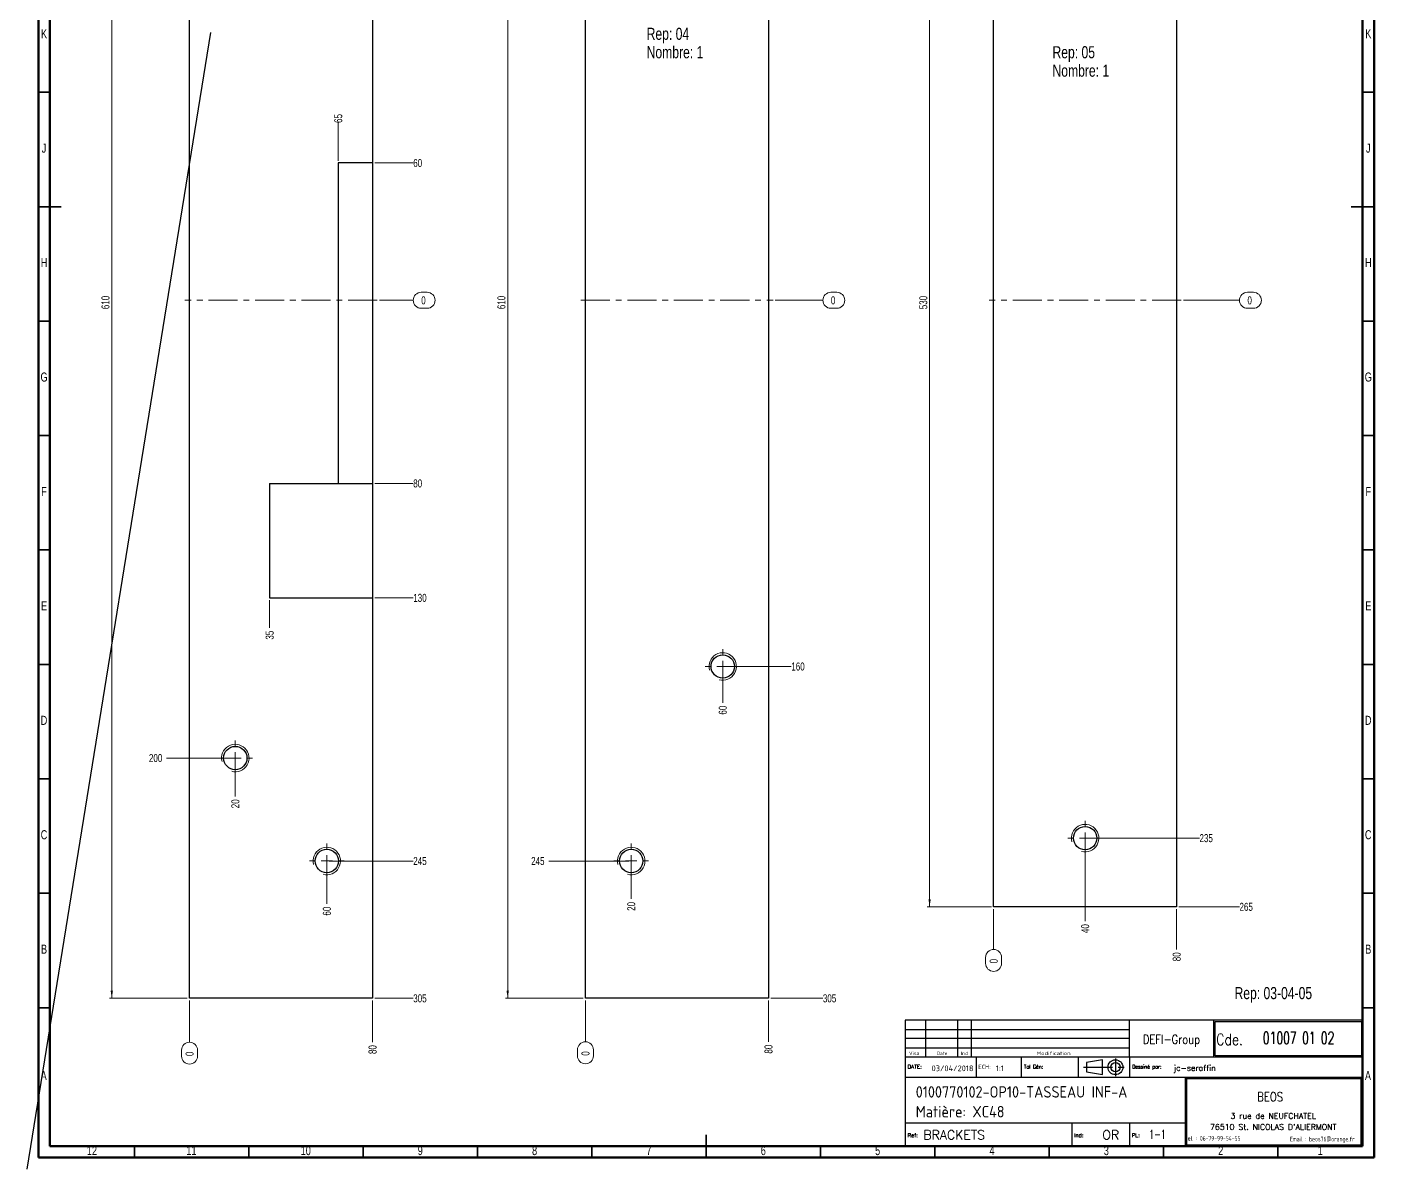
# Model space of a CAD drawing. Header units: millimetres. Extents: x 0 to 589, y 0 to 836.
# Drawn here: x 0 to 589, y 0 to 499 of the extents above; entities that cross this region are included whole.
import ezdxf

# ---------------------------------------------------------------- set-up
doc = ezdxf.new("R2010")
doc.units = ezdxf.units.MM
doc.linetypes.add('CENTERX2', pattern=[20.32, 12.7, -2.54, 2.54, -2.54])
doc.layers.add('DIMENSIONS', color=176, linetype='Continuous')
doc.styles.add('SLDTEXTSTYLE0', font='TXT', dxfattribs={"width": 0.75})
doc.styles.add('SLDTEXTSTYLE1', font='ISOCP')
doc.styles.add('SLDTEXTSTYLE10', font='ISOCP', dxfattribs={"width": 1.147311})
doc.styles.add('SLDTEXTSTYLE11', font='ISOCP', dxfattribs={"width": 1.385904})
doc.styles.add('SLDTEXTSTYLE12', font='ISOCP', dxfattribs={"width": 1.246461})
doc.styles.add('SLDTEXTSTYLE13', font='ROMAND')
doc.styles.add('SLDTEXTSTYLE2', font='ROMANT', dxfattribs={"width": 0.8})
doc.styles.add('SLDTEXTSTYLE3', font='ISOCP', dxfattribs={"width": 0.8})
doc.styles.add('SLDTEXTSTYLE4', font='ROMANS', dxfattribs={"width": 0.8})
doc.styles.add('SLDTEXTSTYLE5', font='ROMANT')
doc.styles.add('SLDTEXTSTYLE6', font='ROMANS')
doc.styles.add('SLDTEXTSTYLE7', font='ROMANT', dxfattribs={"width": 0.65})
doc.styles.add('SLDTEXTSTYLE8', font='ISOCP', dxfattribs={"width": 1.446157})
doc.styles.add('SLDTEXTSTYLE9', font='ISOCP', dxfattribs={"width": 1.294402})
doc.dimstyles.new('SLDDIMSTYLE0', dxfattribs={"dimtxt": 3.5, "dimasz": 3.302, "dimexe": 0, "dimexo": 0.0625, "dimgap": 0.875, "dimtad": 0, "dimtih": 1, "dimtoh": 1, "dimdec": 0, "dimrnd": 1e-09, "dimdsep": 46, "dimtxsty": 'SLDTEXTSTYLE0', "dimblk1": 'NONE', "dimblk2": 'NONE', "dimsah": 1, "dimcen": 0.09, "dimadec": 0, "dimazin": 2, "dimtfac": 1, "dimtdec": 0, "dimtofl": 0, "dimtmove": 0, "dimatfit": 3, "dimldrblk": 'NONE', "dimfxl": 1, "dimfrac": 2, "dimtolj": 1, "dimtzin": 12, "dimarcsym": 0})
doc.dimstyles.new('SLDDIMSTYLE1', dxfattribs={"dimtxt": 3.5, "dimasz": 3.302, "dimexe": 0, "dimexo": 0.0625, "dimgap": 0.875, "dimtad": 0, "dimtih": 1, "dimtoh": 1, "dimrnd": 1e-09, "dimzin": 12, "dimdsep": 46, "dimtxsty": 'SLDTEXTSTYLE0', "dimblk1": 'NONE', "dimblk2": 'NONE', "dimsah": 1, "dimcen": 0.09, "dimadec": 0, "dimazin": 3, "dimtfac": 1, "dimtofl": 0, "dimtmove": 0, "dimatfit": 3, "dimldrblk": 'NONE', "dimfxl": 1, "dimfrac": 2, "dimtolj": 1, "dimtzin": 12, "dimarcsym": 0})
doc.dimstyles.new('SLDDIMSTYLE2', dxfattribs={"dimtxt": 3.5, "dimasz": 3.302, "dimexe": 0, "dimexo": 0.0625, "dimgap": 0.875, "dimtad": 1, "dimrnd": 1e-09, "dimzin": 12, "dimdsep": 46, "dimtxsty": 'SLDTEXTSTYLE0', "dimsah": 1, "dimcen": 0.09, "dimadec": 0, "dimazin": 3, "dimtfac": 1, "dimtofl": 0, "dimtmove": 0, "dimatfit": 3, "dimfxl": 1, "dimfrac": 2, "dimtolj": 1, "dimtzin": 12, "dimarcsym": 0})
doc.dimstyles.new('SLDDIMSTYLE3', dxfattribs={"dimtxt": 0.18, "dimasz": 3.302, "dimexe": 0, "dimexo": 0.0625, "dimgap": 0, "dimtad": 0, "dimtih": 1, "dimtoh": 1, "dimdec": 0, "dimrnd": 1e-09, "dimzin": 0, "dimdsep": 46, "dimtxsty": 'Standard', "dimblk1": 'NONE', "dimblk2": 'NONE', "dimsah": 1, "dimcen": 0.09, "dimadec": 0, "dimazin": 0, "dimtfac": 3.302, "dimtdec": 0, "dimtofl": 0, "dimtmove": 0, "dimatfit": 3, "dimldrblk": 'NONE', "dimfxl": 1, "dimfrac": 2, "dimtolj": 1, "dimtzin": 0, "dimarcsym": 0})

# ---------------------------------------------------------------- blocks, each defined once
blk = doc.blocks.new('_D')
at = {"color": 7, "linetype": 'Continuous', "lineweight": 18}
for p, q in [((172.39, 383.09), (174.97, 383.09)), ((154.09, 379.6), (168.9, 379.6)), ((174.97, 376.11), (172.39, 376.11))]:
    blk.add_line(p, q, dxfattribs=at)
for centre, start, end in [((172.39, 379.6), 90, 270), ((174.97, 379.6), 270, 90)]:
    blk.add_arc(centre, 3.49, start, end, dxfattribs=at)
at = {"color": 7, "linetype": 'Continuous', "lineweight": 18, "insert": (172.39, 381.34), "char_height": 3.5, "attachment_point": 1, "style": 'SLDTEXTSTYLE0'}
blk.add_mtext('0', dxfattribs=at)
blk = doc.blocks.new('_None')
blk = doc.blocks.new('_D_1')
at = {"color": 7, "linetype": 'Continuous', "lineweight": 18}
blk.add_line((152.09, 299.6), (168.9, 299.6), dxfattribs=at)
at = {"color": 7, "linetype": 'Continuous', "lineweight": 18, "insert": (168.9, 301.34), "char_height": 3.5, "attachment_point": 1, "style": 'SLDTEXTSTYLE0'}
blk.add_mtext('80', dxfattribs=at)
blk = doc.blocks.new('_D_2')
at = {"color": 7, "linetype": 'Continuous', "lineweight": 18}
blk.add_line((152.09, 249.6), (168.9, 249.6), dxfattribs=at)
at = {"color": 7, "linetype": 'Continuous', "lineweight": 18, "insert": (168.9, 251.34), "char_height": 3.5, "attachment_point": 1, "style": 'SLDTEXTSTYLE0'}
blk.add_mtext('130', dxfattribs=at)
blk = doc.blocks.new('_D_3')
at = {"color": 7, "linetype": 'Continuous', "lineweight": 18}
blk.add_line((90.09, 179.6), (61.09, 179.6), dxfattribs=at)
at = {"color": 7, "linetype": 'Continuous', "lineweight": 18, "insert": (53.34, 181.34), "char_height": 3.5, "attachment_point": 1, "style": 'SLDTEXTSTYLE0'}
blk.add_mtext('200', dxfattribs=at)
blk = doc.blocks.new('_D_4')
at = {"color": 7, "linetype": 'Continuous', "lineweight": 18}
blk.add_line((132.09, 134.6), (168.9, 134.6), dxfattribs=at)
at = {"color": 7, "linetype": 'Continuous', "lineweight": 18, "insert": (168.9, 136.34), "char_height": 3.5, "attachment_point": 1, "style": 'SLDTEXTSTYLE0'}
blk.add_mtext('245', dxfattribs=at)
blk = doc.blocks.new('_D_5')
at = {"color": 7, "linetype": 'Continuous', "lineweight": 18}
blk.add_line((152.09, 74.6), (168.9, 74.6), dxfattribs=at)
at = {"color": 7, "linetype": 'Continuous', "lineweight": 18, "insert": (168.9, 76.34), "char_height": 3.5, "attachment_point": 1, "style": 'SLDTEXTSTYLE0'}
blk.add_mtext('305', dxfattribs=at)
blk = doc.blocks.new('_D_6')
at = {"color": 7, "linetype": 'Continuous', "lineweight": 18}
blk.add_line((152.09, 439.6), (168.9, 439.6), dxfattribs=at)
at = {"color": 7, "linetype": 'Continuous', "lineweight": 18, "insert": (168.9, 441.34), "char_height": 3.5, "attachment_point": 1, "style": 'SLDTEXTSTYLE0'}
blk.add_mtext('60', dxfattribs=at)
blk = doc.blocks.new('_D_7')
at = {"color": 7, "linetype": 'Continuous', "lineweight": 18}
blk.add_line((90.09, 554.6), (61.09, 554.6), dxfattribs=at)
at = {"color": 7, "linetype": 'Continuous', "lineweight": 18, "insert": (53.34, 556.34), "char_height": 3.5, "attachment_point": 1, "style": 'SLDTEXTSTYLE0'}
blk.add_mtext('175', dxfattribs=at)
blk = doc.blocks.new('_D_8')
at = {"color": 7, "linetype": 'Continuous', "lineweight": 18}
blk.add_line((139.69, 624.6), (168.9, 624.6), dxfattribs=at)
at = {"color": 7, "linetype": 'Continuous', "lineweight": 18, "insert": (168.9, 626.34), "char_height": 3.5, "attachment_point": 1, "style": 'SLDTEXTSTYLE0'}
blk.add_mtext('245', dxfattribs=at)
blk = doc.blocks.new('_D_9')
at = {"color": 7, "linetype": 'Continuous', "lineweight": 18}
blk.add_line((152.09, 684.6), (168.9, 684.6), dxfattribs=at)
at = {"color": 7, "linetype": 'Continuous', "lineweight": 18, "insert": (168.9, 686.34), "char_height": 3.5, "attachment_point": 1, "style": 'SLDTEXTSTYLE0'}
blk.add_mtext('305', dxfattribs=at)
blk = doc.blocks.new('_D_10')
at = {"color": 7, "linetype": 'Continuous', "lineweight": 18}
for p, q in [((71.09, 73.6), (71.09, 55.42)), ((67.6, 49.35), (67.6, 51.93)), ((74.58, 51.93), (74.58, 49.35))]:
    blk.add_line(p, q, dxfattribs=at)
for centre, start, end in [((71.09, 51.93), 0, 180), ((71.09, 49.35), 180, 0)]:
    blk.add_arc(centre, 3.49, start, end, dxfattribs=at)
at = {"color": 7, "linetype": 'Continuous', "lineweight": 18, "insert": (69.36, 49.35), "char_height": 3.5, "attachment_point": 1, "rotation": 90, "style": 'SLDTEXTSTYLE0'}
blk.add_mtext('0', dxfattribs=at)
blk = doc.blocks.new('_D_11')
at = {"color": 7, "linetype": 'Continuous', "lineweight": 18}
blk.add_line((91.09, 178.6), (91.09, 162.81), dxfattribs=at)
at = {"color": 7, "linetype": 'Continuous', "lineweight": 18, "insert": (89.36, 157.63), "char_height": 3.5, "attachment_point": 1, "rotation": 90, "style": 'SLDTEXTSTYLE0'}
blk.add_mtext('20', dxfattribs=at)
blk = doc.blocks.new('_D_12')
at = {"color": 7, "linetype": 'Continuous', "lineweight": 18}
blk.add_line((91.09, 555.6), (91.09, 571.27), dxfattribs=at)
at = {"color": 7, "linetype": 'Continuous', "lineweight": 18, "insert": (89.36, 571.27), "char_height": 3.5, "attachment_point": 1, "rotation": 90, "style": 'SLDTEXTSTYLE0'}
blk.add_mtext('20', dxfattribs=at)
blk = doc.blocks.new('_D_13')
at = {"color": 7, "linetype": 'Continuous', "lineweight": 18}
blk.add_line((106.09, 248.6), (106.09, 236.5), dxfattribs=at)
at = {"color": 7, "linetype": 'Continuous', "lineweight": 18, "insert": (104.36, 231.33), "char_height": 3.5, "attachment_point": 1, "rotation": 90, "style": 'SLDTEXTSTYLE0'}
blk.add_mtext('35', dxfattribs=at)
blk = doc.blocks.new('_D_14')
at = {"color": 7, "linetype": 'Continuous', "lineweight": 18}
blk.add_line((131.09, 133.6), (131.09, 115.91), dxfattribs=at)
at = {"color": 7, "linetype": 'Continuous', "lineweight": 18, "insert": (129.36, 110.74), "char_height": 3.5, "attachment_point": 1, "rotation": 90, "style": 'SLDTEXTSTYLE0'}
blk.add_mtext('60', dxfattribs=at)
blk = doc.blocks.new('_D_15')
at = {"color": 7, "linetype": 'Continuous', "lineweight": 18}
blk.add_line((131.09, 625.6), (131.09, 642.23), dxfattribs=at)
at = {"color": 7, "linetype": 'Continuous', "lineweight": 18, "insert": (129.36, 642.23), "char_height": 3.5, "attachment_point": 1, "rotation": 90, "style": 'SLDTEXTSTYLE0'}
blk.add_mtext('60', dxfattribs=at)
blk = doc.blocks.new('_D_16')
at = {"color": 7, "linetype": 'Continuous', "lineweight": 18}
blk.add_line((136.09, 440.6), (136.09, 457.09), dxfattribs=at)
at = {"color": 7, "linetype": 'Continuous', "lineweight": 18, "insert": (134.36, 457.09), "char_height": 3.5, "attachment_point": 1, "rotation": 90, "style": 'SLDTEXTSTYLE0'}
blk.add_mtext('65', dxfattribs=at)
blk = doc.blocks.new('_D_17')
at = {"color": 7, "linetype": 'Continuous', "lineweight": 18}
blk.add_line((151.09, 73.6), (151.09, 55.42), dxfattribs=at)
at = {"color": 7, "linetype": 'Continuous', "lineweight": 18, "insert": (149.36, 50.25), "char_height": 3.5, "attachment_point": 1, "rotation": 90, "style": 'SLDTEXTSTYLE0'}
blk.add_mtext('80', dxfattribs=at)
blk = doc.blocks.new('_D_18')
at = {"color": 7, "linetype": 'Continuous', "lineweight": 18}
for p, q in [((70.09, 684.6), (36.09, 684.6)), ((37.09, 74.6), (37.09, 684.6)), ((70.09, 74.6), (36.09, 74.6))]:
    blk.add_line(p, q, dxfattribs=at)
for points in [[(37.09, 684.6), (36.59, 681.3), (37.6, 681.3)], [(37.09, 74.6), (37.6, 77.9), (36.59, 77.9)]]:
    blk.add_solid(points, dxfattribs=at)
at = {"color": 7, "linetype": 'Continuous', "lineweight": 18, "insert": (32.58, 375.72), "char_height": 3.5, "attachment_point": 1, "rotation": 90, "style": 'SLDTEXTSTYLE0'}
blk.add_mtext('610', dxfattribs=at)
blk = doc.blocks.new('SW_CENTERMARKSYMBOL_0')
at = {"color": 0, "linetype": 'Continuous', "lineweight": 0}
for p, q in [((0, 5), (0, 7.6)), ((-5, 0), (-7.6, 0)), ((0, 0), (-2.5, 0)), ((0, 0), (0, 2.5)), ((0, 0), (0, -2.5)), ((0, 0), (2.5, 0)), ((5, 0), (7.6, 0)), ((0, -5), (0, -7.6))]:
    blk.add_line(p, q, dxfattribs=at)
blk = doc.blocks.new('SW_CENTERMARKSYMBOL_1')
at = {"color": 0, "linetype": 'Continuous', "lineweight": 0}
for p, q in [((0, 5), (0, 7.6)), ((-5, 0), (-7.6, 0)), ((0, 0), (-2.5, 0)), ((0, 0), (0, 2.5)), ((0, 0), (0, -2.5)), ((0, 0), (2.5, 0)), ((5, 0), (7.6, 0)), ((0, -5), (0, -7.6))]:
    blk.add_line(p, q, dxfattribs=at)
blk = doc.blocks.new('_D_20')
at = {"color": 7, "linetype": 'Continuous', "lineweight": 18}
for p, q in [((351.5, 383.09), (354.09, 383.09)), ((327.2, 379.6), (348.01, 379.6)), ((354.09, 376.11), (351.5, 376.11))]:
    blk.add_line(p, q, dxfattribs=at)
for centre, start, end in [((351.5, 379.6), 90, 270), ((354.09, 379.6), 270, 90)]:
    blk.add_arc(centre, 3.49, start, end, dxfattribs=at)
at = {"color": 7, "linetype": 'Continuous', "lineweight": 18, "insert": (351.5, 381.34), "char_height": 3.5, "attachment_point": 1, "style": 'SLDTEXTSTYLE0'}
blk.add_mtext('0', dxfattribs=at)
blk = doc.blocks.new('_D_21')
at = {"color": 7, "linetype": 'Continuous', "lineweight": 18}
blk.add_line((305.2, 219.6), (334.2, 219.6), dxfattribs=at)
at = {"color": 7, "linetype": 'Continuous', "lineweight": 18, "insert": (334.2, 221.34), "char_height": 3.5, "attachment_point": 1, "style": 'SLDTEXTSTYLE0'}
blk.add_mtext('160', dxfattribs=at)
blk = doc.blocks.new('_D_22')
at = {"color": 7, "linetype": 'Continuous', "lineweight": 18}
blk.add_line((263.2, 134.6), (228.2, 134.6), dxfattribs=at)
at = {"color": 7, "linetype": 'Continuous', "lineweight": 18, "insert": (220.45, 136.34), "char_height": 3.5, "attachment_point": 1, "style": 'SLDTEXTSTYLE0'}
blk.add_mtext('245', dxfattribs=at)
blk = doc.blocks.new('_D_23')
at = {"color": 7, "linetype": 'Continuous', "lineweight": 18}
blk.add_line((325.2, 74.6), (348.01, 74.6), dxfattribs=at)
at = {"color": 7, "linetype": 'Continuous', "lineweight": 18, "insert": (348.01, 76.34), "char_height": 3.5, "attachment_point": 1, "style": 'SLDTEXTSTYLE0'}
blk.add_mtext('305', dxfattribs=at)
blk = doc.blocks.new('_D_24')
at = {"color": 7, "linetype": 'Continuous', "lineweight": 18}
blk.add_line((312.8, 539.6), (334.2, 539.6), dxfattribs=at)
at = {"color": 7, "linetype": 'Continuous', "lineweight": 18, "insert": (334.2, 541.34), "char_height": 3.5, "attachment_point": 1, "style": 'SLDTEXTSTYLE0'}
blk.add_mtext('160', dxfattribs=at)
blk = doc.blocks.new('_D_25')
at = {"color": 7, "linetype": 'Continuous', "lineweight": 18}
blk.add_line((263.2, 624.6), (234.2, 624.6), dxfattribs=at)
at = {"color": 7, "linetype": 'Continuous', "lineweight": 18, "insert": (226.45, 626.34), "char_height": 3.5, "attachment_point": 1, "style": 'SLDTEXTSTYLE0'}
blk.add_mtext('245', dxfattribs=at)
blk = doc.blocks.new('_D_26')
at = {"color": 7, "linetype": 'Continuous', "lineweight": 18}
blk.add_line((325.2, 684.6), (348.01, 684.6), dxfattribs=at)
at = {"color": 7, "linetype": 'Continuous', "lineweight": 18, "insert": (348.01, 686.34), "char_height": 3.5, "attachment_point": 1, "style": 'SLDTEXTSTYLE0'}
blk.add_mtext('305', dxfattribs=at)
blk = doc.blocks.new('_D_27')
at = {"color": 7, "linetype": 'Continuous', "lineweight": 18}
for p, q in [((244.2, 73.6), (244.2, 55.59)), ((240.71, 49.51), (240.71, 52.1)), ((247.69, 52.1), (247.69, 49.51))]:
    blk.add_line(p, q, dxfattribs=at)
for centre, start, end in [((244.2, 52.1), 0, 180), ((244.2, 49.51), 180, 0)]:
    blk.add_arc(centre, 3.49, start, end, dxfattribs=at)
at = {"color": 7, "linetype": 'Continuous', "lineweight": 18, "insert": (242.47, 49.51), "char_height": 3.5, "attachment_point": 1, "rotation": 90, "style": 'SLDTEXTSTYLE0'}
blk.add_mtext('0', dxfattribs=at)
blk = doc.blocks.new('_D_28')
at = {"color": 7, "linetype": 'Continuous', "lineweight": 18}
blk.add_line((264.2, 133.6), (264.2, 118), dxfattribs=at)
at = {"color": 7, "linetype": 'Continuous', "lineweight": 18, "insert": (262.47, 112.82), "char_height": 3.5, "attachment_point": 1, "rotation": 90, "style": 'SLDTEXTSTYLE0'}
blk.add_mtext('20', dxfattribs=at)
blk = doc.blocks.new('_D_29')
at = {"color": 7, "linetype": 'Continuous', "lineweight": 18}
blk.add_line((264.2, 625.6), (264.2, 642.63), dxfattribs=at)
at = {"color": 7, "linetype": 'Continuous', "lineweight": 18, "insert": (262.47, 642.63), "char_height": 3.5, "attachment_point": 1, "rotation": 90, "style": 'SLDTEXTSTYLE0'}
blk.add_mtext('20', dxfattribs=at)
blk = doc.blocks.new('_D_30')
at = {"color": 7, "linetype": 'Continuous', "lineweight": 18}
blk.add_line((304.2, 218.6), (304.2, 203.73), dxfattribs=at)
at = {"color": 7, "linetype": 'Continuous', "lineweight": 18, "insert": (302.47, 198.56), "char_height": 3.5, "attachment_point": 1, "rotation": 90, "style": 'SLDTEXTSTYLE0'}
blk.add_mtext('60', dxfattribs=at)
blk = doc.blocks.new('_D_31')
at = {"color": 7, "linetype": 'Continuous', "lineweight": 18}
blk.add_line((304.2, 540.6), (304.2, 555.39), dxfattribs=at)
at = {"color": 7, "linetype": 'Continuous', "lineweight": 18, "insert": (302.47, 555.39), "char_height": 3.5, "attachment_point": 1, "rotation": 90, "style": 'SLDTEXTSTYLE0'}
blk.add_mtext('60', dxfattribs=at)
blk = doc.blocks.new('_D_32')
at = {"color": 7, "linetype": 'Continuous', "lineweight": 18}
blk.add_line((324.2, 73.6), (324.2, 55.59), dxfattribs=at)
at = {"color": 7, "linetype": 'Continuous', "lineweight": 18, "insert": (322.47, 50.42), "char_height": 3.5, "attachment_point": 1, "rotation": 90, "style": 'SLDTEXTSTYLE0'}
blk.add_mtext('80', dxfattribs=at)
blk = doc.blocks.new('_D_33')
at = {"color": 7, "linetype": 'Continuous', "lineweight": 18}
for p, q in [((243.2, 684.6), (209.2, 684.6)), ((210.2, 74.6), (210.2, 684.6)), ((243.2, 74.6), (209.2, 74.6))]:
    blk.add_line(p, q, dxfattribs=at)
for points in [[(210.2, 684.6), (209.7, 681.3), (210.71, 681.3)], [(210.2, 74.6), (210.71, 77.9), (209.7, 77.9)]]:
    blk.add_solid(points, dxfattribs=at)
at = {"color": 7, "linetype": 'Continuous', "lineweight": 18, "insert": (205.69, 375.72), "char_height": 3.5, "attachment_point": 1, "rotation": 90, "style": 'SLDTEXTSTYLE0'}
blk.add_mtext('610', dxfattribs=at)
blk = doc.blocks.new('SW_NOTE_1')
at = {"color": 0, "linetype": 'Continuous', "lineweight": 0, "char_height": 5.292, "attachment_point": 1, "style": 'SLDTEXTSTYLE0'}
for s, insert in [('Rep: 05', (0, 6.82)), ('Nombre: 1', (0, -1.23))]:
    blk.add_mtext(s, dxfattribs=dict(at, insert=insert))
blk = doc.blocks.new('SW_NOTE_2')
at = {"color": 0, "linetype": 'Continuous', "lineweight": 0, "char_height": 5.292, "attachment_point": 1, "style": 'SLDTEXTSTYLE0'}
for s, insert in [('Rep: 04', (0, 6.82)), ('Nombre: 1', (0, -1.23))]:
    blk.add_mtext(s, dxfattribs=dict(at, insert=insert))
blk = doc.blocks.new('SW_CENTERMARKSYMBOL_4')
at = {"color": 0, "linetype": 'Continuous', "lineweight": 0}
for p, q in [((0, 5), (0, 7.6)), ((-5, 0), (-7.6, 0)), ((0, 0), (-2.5, 0)), ((0, 0), (0, 2.5)), ((0, 0), (0, -2.5)), ((0, 0), (2.5, 0)), ((5, 0), (7.6, 0)), ((0, -5), (0, -7.6))]:
    blk.add_line(p, q, dxfattribs=at)
blk = doc.blocks.new('SW_CENTERMARKSYMBOL_5')
at = {"color": 0, "linetype": 'Continuous', "lineweight": 0}
for p, q in [((0, 5), (0, 7.6)), ((-5, 0), (-7.6, 0)), ((0, 0), (-2.5, 0)), ((0, 0), (0, 2.5)), ((0, 0), (0, -2.5)), ((0, 0), (2.5, 0)), ((5, 0), (7.6, 0)), ((0, -5), (0, -7.6))]:
    blk.add_line(p, q, dxfattribs=at)
blk = doc.blocks.new('_D_35')
at = {"color": 7, "linetype": 'Continuous', "lineweight": 18}
for p, q in [((533.64, 383.09), (536.23, 383.09)), ((505.67, 379.6), (530.16, 379.6)), ((536.23, 376.11), (533.64, 376.11))]:
    blk.add_line(p, q, dxfattribs=at)
for centre, start, end in [((533.64, 379.6), 90, 270), ((536.23, 379.6), 270, 90)]:
    blk.add_arc(centre, 3.49, start, end, dxfattribs=at)
at = {"color": 7, "linetype": 'Continuous', "lineweight": 18, "insert": (533.64, 381.34), "char_height": 3.5, "attachment_point": 1, "style": 'SLDTEXTSTYLE0'}
blk.add_mtext('0', dxfattribs=at)
blk = doc.blocks.new('_D_36')
at = {"color": 7, "linetype": 'Continuous', "lineweight": 18}
blk.add_line((463.67, 144.6), (512.67, 144.6), dxfattribs=at)
at = {"color": 7, "linetype": 'Continuous', "lineweight": 18, "insert": (512.67, 146.34), "char_height": 3.5, "attachment_point": 1, "style": 'SLDTEXTSTYLE0'}
blk.add_mtext('235', dxfattribs=at)
blk = doc.blocks.new('_D_37')
at = {"color": 7, "linetype": 'Continuous', "lineweight": 18}
blk.add_line((503.67, 114.6), (530.16, 114.6), dxfattribs=at)
at = {"color": 7, "linetype": 'Continuous', "lineweight": 18, "insert": (530.16, 116.34), "char_height": 3.5, "attachment_point": 1, "style": 'SLDTEXTSTYLE0'}
blk.add_mtext('265', dxfattribs=at)
blk = doc.blocks.new('_D_38')
at = {"color": 7, "linetype": 'Continuous', "lineweight": 18}
blk.add_line((463.67, 614.6), (512.67, 614.6), dxfattribs=at)
at = {"color": 7, "linetype": 'Continuous', "lineweight": 18, "insert": (512.67, 616.34), "char_height": 3.5, "attachment_point": 1, "style": 'SLDTEXTSTYLE0'}
blk.add_mtext('235', dxfattribs=at)
blk = doc.blocks.new('_D_39')
at = {"color": 7, "linetype": 'Continuous', "lineweight": 18}
blk.add_line((503.67, 644.6), (530.16, 644.6), dxfattribs=at)
at = {"color": 7, "linetype": 'Continuous', "lineweight": 18, "insert": (530.16, 646.34), "char_height": 3.5, "attachment_point": 1, "style": 'SLDTEXTSTYLE0'}
blk.add_mtext('265', dxfattribs=at)
blk = doc.blocks.new('_D_40')
at = {"color": 7, "linetype": 'Continuous', "lineweight": 18}
for p, q in [((422.67, 113.6), (422.67, 95.95)), ((419.18, 89.87), (419.18, 92.46)), ((426.16, 92.46), (426.16, 89.87))]:
    blk.add_line(p, q, dxfattribs=at)
for centre, start, end in [((422.67, 92.46), 0, 180), ((422.67, 89.87), 180, 0)]:
    blk.add_arc(centre, 3.49, start, end, dxfattribs=at)
at = {"color": 7, "linetype": 'Continuous', "lineweight": 18, "insert": (420.94, 89.87), "char_height": 3.5, "attachment_point": 1, "rotation": 90, "style": 'SLDTEXTSTYLE0'}
blk.add_mtext('0', dxfattribs=at)
blk = doc.blocks.new('_D_41')
at = {"color": 7, "linetype": 'Continuous', "lineweight": 18}
blk.add_line((462.67, 143.6), (462.67, 108.29), dxfattribs=at)
at = {"color": 7, "linetype": 'Continuous', "lineweight": 18, "insert": (460.94, 103.12), "char_height": 3.5, "attachment_point": 1, "rotation": 90, "style": 'SLDTEXTSTYLE0'}
blk.add_mtext('40', dxfattribs=at)
blk = doc.blocks.new('_D_42')
at = {"color": 7, "linetype": 'Continuous', "lineweight": 18}
blk.add_line((462.67, 615.6), (462.67, 654.6), dxfattribs=at)
at = {"color": 7, "linetype": 'Continuous', "lineweight": 18, "insert": (460.94, 654.6), "char_height": 3.5, "attachment_point": 1, "rotation": 90, "style": 'SLDTEXTSTYLE0'}
blk.add_mtext('40', dxfattribs=at)
blk = doc.blocks.new('_D_43')
at = {"color": 7, "linetype": 'Continuous', "lineweight": 18}
blk.add_line((502.67, 113.6), (502.67, 95.95), dxfattribs=at)
at = {"color": 7, "linetype": 'Continuous', "lineweight": 18, "insert": (500.94, 90.78), "char_height": 3.5, "attachment_point": 1, "rotation": 90, "style": 'SLDTEXTSTYLE0'}
blk.add_mtext('80', dxfattribs=at)
blk = doc.blocks.new('_D_44')
at = {"color": 7, "linetype": 'Continuous', "lineweight": 18}
for p, q in [((421.67, 644.6), (393.67, 644.6)), ((394.67, 114.6), (394.67, 644.6)), ((421.67, 114.6), (393.67, 114.6))]:
    blk.add_line(p, q, dxfattribs=at)
for points in [[(394.67, 644.6), (394.16, 641.3), (395.18, 641.3)], [(394.67, 114.6), (395.18, 117.9), (394.16, 117.9)]]:
    blk.add_solid(points, dxfattribs=at)
at = {"color": 7, "linetype": 'Continuous', "lineweight": 18, "insert": (390.16, 375.69), "char_height": 3.5, "attachment_point": 1, "rotation": 90, "style": 'SLDTEXTSTYLE0'}
blk.add_mtext('530', dxfattribs=at)
blk = doc.blocks.new('SW_CENTERMARKSYMBOL_8')
at = {"color": 0, "linetype": 'Continuous', "lineweight": 0}
for p, q in [((0, 5), (0, 7.6)), ((-5, 0), (-7.6, 0)), ((0, 0), (-2.5, 0)), ((0, 0), (0, 2.5)), ((0, 0), (0, -2.5)), ((0, 0), (2.5, 0)), ((5, 0), (7.6, 0)), ((0, -5), (0, -7.6))]:
    blk.add_line(p, q, dxfattribs=at)

msp = doc.modelspace()

# ---------------------------------------------------------------- linework, layer by layer
at = {"color": 7, "linetype": 'Continuous', "lineweight": 70}
for p, q in [((5, 5), (5, 836)), ((10, 10), (10, 831)), ((584, 831), (584, 10)), ((589, 836), (589, 5)), ((584, 10), (10, 10)), ((589, 5), (5, 5))]:
    msp.add_line(p, q, dxfattribs=at)
at = {"color": 7, "linetype": 'Continuous', "lineweight": 25}
for p, q in [((71.09347, 74.60148), (71.09347, 684.6015)), ((151.09347, 684.6015), (151.09347, 439.60149)), ((244.20358, 74.60148), (244.20358, 684.6015)), ((324.20358, 684.6015), (324.20358, 74.60148)), ((422.6724, 114.60151), (422.6724, 644.60148)), ((502.6724, 644.60148), (502.6724, 114.60151)), ((151.09347, 439.60149), (136.09347, 439.60149)), ((136.09347, 439.60149), (136.09347, 299.60149)), ((151.09347, 439.60149), (151.09347, 299.60149)), ((106.09347, 299.60149), (106.09347, 249.6015)), ((106.09347, 299.60149), (136.09347, 299.60149)), ((136.09347, 299.60149), (151.09347, 299.60149)), ((151.09347, 299.60149), (151.09347, 249.6015)), ((106.09347, 249.6015), (151.09347, 249.6015)), ((151.09347, 249.6015), (151.09347, 74.60148)), ((502.6724, 114.60151), (422.6724, 114.60151)), ((151.09347, 74.60148), (71.09347, 74.60148)), ((324.20358, 74.60148), (244.20358, 74.60148))]:
    msp.add_line(p, q, dxfattribs=at)
at = {"color": 7, "linetype": 'Continuous', "lineweight": 35}
for p, q in [((10, 470.5), (5, 470.5)), ((584, 470.5), (589, 470.5)), ((4.999, 420.5), (15.001, 420.5)), ((10, 420.5), (5, 420.5)), ((589.001, 420.5), (578.999, 420.5)), ((584, 420.5), (589, 420.5)), ((10, 370.5), (5, 370.5)), ((584, 370.5), (589, 370.5)), ((10, 320.5), (5, 320.5)), ((584, 320.5), (589, 320.5)), ((10, 270.5), (5, 270.5)), ((584, 270.5), (589, 270.5)), ((10, 220.5), (5, 220.5)), ((584, 220.5), (589, 220.5)), ((10, 170.5), (5, 170.5)), ((584, 170.5), (589, 170.5)), ((10, 120.5), (5, 120.5)), ((584, 120.5), (589, 120.5)), ((10, 70.5), (5, 70.5)), ((584, 70.5), (589, 70.5)), ((297, 4.999), (297, 15.001)), ((47, 10), (47, 5)), ((97, 10), (97, 5)), ((147, 10), (147, 5)), ((197, 10), (197, 5)), ((247, 10), (247, 5)), ((297, 10), (297, 5)), ((347, 10), (347, 5)), ((397, 10), (397, 5)), ((447, 10), (447, 5)), ((497, 10), (497, 5)), ((547, 10), (547, 5))]:
    msp.add_line(p, q, dxfattribs=at)
at = {"color": 7, "linetype": 'CENTERX2', "lineweight": 18}
for p, q in [((153.09348, 379.60149), (69.09348, 379.60149)), ((242.20358, 379.60149), (326.20358, 379.60149)), ((504.6724, 379.60149), (420.6724, 379.60149))]:
    msp.add_line(p, q, dxfattribs=at)
at = {"color": 7, "linetype": 'Continuous', "lineweight": 25}
for centre in [(304.20358, 219.60149), (91.09348, 179.60149), (462.6724, 144.60149), (131.09348, 134.60149), (264.20358, 134.60149)]:
    msp.add_circle(centre, 5.1, dxfattribs=at)
at = {"color": 7, "linetype": 'Continuous', "lineweight": 18}
for centre in [(304.20358, 219.60149), (91.09348, 179.60149), (462.6724, 144.60149), (131.09348, 134.60149), (264.20358, 134.60149)]:
    msp.add_arc(centre, 6, 255, 195, dxfattribs=at)
at = {"layer": 'DIMENSIONS', "color": 3}
for p, q in [((482, 65), (384, 65)), ((393, 49), (393, 65)), ((407, 49), (407, 65)), ((413, 49), (413, 65)), ((384, 61), (482, 61)), ((482, 57), (384, 57)), ((384, 53), (482, 53))]:
    msp.add_line(p, q, dxfattribs=at)
at = {"layer": 'DIMENSIONS', "color": 6}
for p, q in [((384, 65), (384, 10)), ((584, 10), (584, 65)), ((584, 40), (506.38409, 40)), ((506.38409, 40), (506.38409, 10)), ((583.8, 39.8), (506.58409, 39.8)), ((506.58409, 39.8), (506.58409, 10.2)), ((583.6, 39.6), (506.78409, 39.6)), ((506.78409, 39.6), (506.78409, 10.4)), ((583.4, 39.4), (506.98409, 39.4)), ((506.98409, 39.4), (506.98409, 10.6)), ((583.4, 10.6), (583.4, 39.4)), ((583.6, 10.4), (583.6, 39.6)), ((583.8, 10.2), (583.8, 39.8)), ((384, 10), (584, 10)), ((506.58409, 10.2), (583.8, 10.2)), ((506.78409, 10.4), (583.6, 10.4)), ((506.98409, 10.6), (583.4, 10.6))]:
    msp.add_line(p, q, dxfattribs=at)
at = {"layer": 'DIMENSIONS', "color": 1}
for p, q in [((584, 65), (482, 65)), ((482, 49), (482, 65)), ((519, 49), (519, 65)), ((519.5, 49.5), (519.5, 64.5)), ((519.5, 64.5), (583.5, 64.5)), ((583.5, 64.5), (583.5, 49.5)), ((384, 49), (584, 49)), ((415, 49), (415, 40)), ((434.73069, 49), (434.73069, 40)), ((459.62034, 49), (459.62034, 40)), ((482, 49), (482, 40)), ((583.5, 49.5), (519.5, 49.5)), ((506.38409, 40), (384, 40)), ((506.38409, 20), (384, 20)), ((456.79154, 20), (456.79154, 10)), ((482, 20), (482, 10))]:
    msp.add_line(p, q, dxfattribs=at)
at = {"layer": 'DIMENSIONS'}
for p, q in [((519.5, 49.5), (519.5, 64.5)), ((519.5, 64.5), (583.5, 64.5)), ((583.5, 64.5), (583.5, 49.5)), ((583.5, 49.5), (519.5, 49.5))]:
    msp.add_line(p, q, dxfattribs=at)
at = {"layer": 'DIMENSIONS', "color": 7}
for p, q in [((470.24368, 47.75), (463.24368, 46.5)), ((470.24368, 41.25), (470.24368, 47.75)), ((463.24368, 46.5), (463.24368, 42.5)), ((463.24368, 42.5), (470.24368, 41.25))]:
    msp.add_line(p, q, dxfattribs=at)
at = {"layer": 'DIMENSIONS', "color": 3, "linetype": 'CENTERX2'}
for p, q in [((475.93393, 48.34798), (475.93393, 40.51332)), ((461.94646, 44.5), (480.20111, 44.5))]:
    msp.add_line(p, q, dxfattribs=at)
at = {"layer": 'DIMENSIONS', "color": 7}
for radius in [3.25, 2]:
    msp.add_circle((475.93393, 44.5), radius, dxfattribs=at)

# ---------------------------------------------------------------- block references
at = {"color": 7, "linetype": 'Continuous', "lineweight": 0}
for name, p in [('SW_NOTE_2', (270.95935, 491.88308)), ('SW_NOTE_1', (448.40147, 483.82752)), ('SW_CENTERMARKSYMBOL_5', (304.20358, 219.60149)), ('SW_CENTERMARKSYMBOL_1', (91.09348, 179.60149)), ('SW_CENTERMARKSYMBOL_8', (462.6724, 144.60149)), ('SW_CENTERMARKSYMBOL_0', (131.09348, 134.60149)), ('SW_CENTERMARKSYMBOL_4', (264.20358, 134.60149))]:
    msp.add_blockref(name, p, dxfattribs=at)

# ---------------------------------------------------------------- texts
at = {"color": 7, "linetype": 'Continuous', "lineweight": 0, "style": 'SLDTEXTSTYLE0'}
for s, insert, char_height, attachment_point in [('K', (7.48852, 498.06015), 3.96875, 2), ('K', (586.48852, 498.06015), 3.96875, 2), ('J', (7.46509, 448.06015), 3.96875, 2), ('J', (586.46509, 448.06015), 3.96875, 2), ('H', (7.49035, 398.06015), 3.96875, 2), ('H', (586.49035, 398.06015), 3.96875, 2), ('G', (7.48668, 348.06015), 3.96875, 2), ('G', (586.48668, 348.06015), 3.96875, 2), ('F', (7.45774, 298.06015), 3.96875, 2), ('F', (586.45774, 298.06015), 3.96875, 2), ('E', (7.50781, 248.06015), 3.96875, 2), ('E', (586.50781, 248.06015), 3.96875, 2), ('D', (7.45269, 198.06015), 3.96875, 2), ('D', (586.45269, 198.06015), 3.96875, 2), ('C', (7.45866, 148.06015), 3.96875, 2), ('C', (586.45866, 148.06015), 3.96875, 2), ('B', (7.4706, 98.06015), 3.96875, 2), ('B', (586.4706, 98.06015), 3.96875, 2), ('Rep: 03-04-05', (527.99076, 79.52806), 5.2916667, 1), ('A', (7.33969, 42.81015), 3.96875, 2), ('A', (586.33969, 42.81015), 3.96875, 2), ('12', (28.42007, 10.06015), 3.96875, 2), ('11', (71.92007, 10.06015), 3.96875, 2), ('10', (121.92007, 10.06015), 3.96875, 2), ('9', (171.96004, 10.06015), 3.96875, 2), ('8', (221.96004, 10.06015), 3.96875, 2), ('7', (271.96004, 10.06015), 3.96875, 2), ('6', (321.96004, 10.06015), 3.96875, 2), ('5', (371.96004, 10.06015), 3.96875, 2), ('4', (421.96004, 10.06015), 3.96875, 2), ('3', (471.96004, 10.06015), 3.96875, 2), ('2', (521.96004, 10.06015), 3.96875, 2), ('1', (565.46004, 10.06015), 3.96875, 2)]:
    msp.add_mtext(s, dxfattribs=dict(at, insert=insert, char_height=char_height, attachment_point=attachment_point))
at = {"layer": 'DIMENSIONS'}
for s, insert, char_height, attachment_point, style in [('Cde.', (520, 59.12589), 5, 1, 'SLDTEXTSTYLE2'), ('01007 01 02', (540.39588, 59.93983), 5.2916667, 1, 'SLDTEXTSTYLE7'), ('DEFI-Group', (500.4195, 58.70072), 4, 2, 'SLDTEXTSTYLE2'), ('Visa', (385.6551, 51.34751), 1.567052, 1, 'SLDTEXTSTYLE12'), ('Date', (397.82407, 51.28334), 1.492431, 1, 'SLDTEXTSTYLE10'), ('Ind', (408.25446, 51.28334), 1.492431, 1, 'SLDTEXTSTYLE11'), ('Modification', (441.48919, 51.34751), 1.5670523, 1, 'SLDTEXTSTYLE8'), ('DATE:', (385.03411, 45.59841), 1.727675, 1, 'SLDTEXTSTYLE6'), ('03/04/2018', (395.53289, 45.25347), 2.5, 1, 'SLDTEXTSTYLE1'), ('ECH:', (415.91066, 45.55991), 1.814059, 1, 'SLDTEXTSTYLE9'), ('1:1', (423.61977, 45.24035), 2.5, 1, 'SLDTEXTSTYLE1'), ('Tol Gén:', (435.95157, 45.59841), 1.727675, 1, 'SLDTEXTSTYLE4'), ('Dessiné par:', (483.22087, 45.59841), 1.7276752, 1, 'SLDTEXTSTYLE4'), ('jc-seraffin', (501.35515, 45.41997), 2.5, 1, 'SLDTEXTSTYLE5'), ('0100770102-OP10-TASSEAU INF-A', (388.60273, 36.20896), 5, 1, 'SLDTEXTSTYLE1'), ('BEOS', (543.57079, 33.59488), 4, 2, 'SLDTEXTSTYLE2'), ('Matière: XC48', (388.60273, 27.56351), 5, 1, 'SLDTEXTSTYLE1'), ('3 rue de NEUFCHATEL', (544.90924, 24.44835), 2.5, 2, 'SLDTEXTSTYLE13'), ("76510 St. NICOLAS D'ALIERMONT", (544.90254, 19.62324), 2.5, 2, 'SLDTEXTSTYLE13'), ('Ref:', (385.03411, 15.59841), 1.727675, 1, 'SLDTEXTSTYLE6'), ('BRACKETS', (391.97234, 16.95138), 4, 1, 'SLDTEXTSTYLE5'), ('Ind:', (457.82565, 15.59841), 1.727675, 1, 'SLDTEXTSTYLE6'), ('OR', (470.19394, 16.95138), 4, 1, 'SLDTEXTSTYLE5'), ('PL:', (483.03411, 15.59841), 1.727675, 1, 'SLDTEXTSTYLE6'), ('1-1', (490.65089, 17.17305), 4, 1, 'SLDTEXTSTYLE7'), ('Tel. : 06-79-99-54-55', (518.36027, 14.42858), 2, 2, 'SLDTEXTSTYLE3'), ('Email : beos76@orange.fr', (566.37248, 14.0972), 2, 2, 'SLDTEXTSTYLE3')]:
    msp.add_mtext(s, dxfattribs=dict(at, insert=insert, char_height=char_height, attachment_point=attachment_point, style=style))

# ---------------------------------------------------------------- dimensions: what is measured, and where the dimension line sits
at = {"color": 7, "linetype": 'Continuous', "lineweight": 18}
for base, p1, p2, picture, middle in [((37.09348, 684.60149), (71.09348, 74.60149), (71.09348, 684.60149), '_D_18', (37.09348, 379.60149)), ((210.20358, 684.60149), (244.20358, 74.60149), (244.20358, 684.60149), '_D_33', (210.20358, 379.60149)), ((394.6724, 644.60149), (422.6724, 114.60149), (422.6724, 644.60149), '_D_44', (394.6724, 379.56425))]:
    dim = msp.add_linear_dim(base=base, p1=p1, p2=p2, angle=90, dimstyle='SLDDIMSTYLE2', dxfattribs=at)
    dim.commit()
    dim.dimension.update_dxf_attribs({"geometry": picture, "text_midpoint": middle, "dimtype": 160})
for feature_location, offset, dtype, origin, dimstyle, picture, middle in [((151.09348, 684.60149), (17.80574, 0), 0, (153.09348, 379.60149), 'SLDDIMSTYLE1', '_D_9', (172.77838, 684.60149)), ((324.20358, 684.60149), (23.80634, 0), 0, (326.20358, 379.60149), 'SLDDIMSTYLE1', '_D_26', (351.88909, 684.60149)), ((462.6724, 614.60149), (0, 40), 1, (422.6724, 114.60149), 'SLDDIMSTYLE1', '_D_42', (462.6724, 657.1876)), ((264.20358, 624.60149), (0, 18.03132), 1, (244.20358, 74.60149), 'SLDDIMSTYLE1', '_D_29', (264.20358, 645.21892)), ((131.09348, 624.60149), (0, 17.63191), 1, (71.09348, 74.60149), 'SLDDIMSTYLE1', '_D_15', (131.09348, 644.81951)), ((502.6724, 644.60149), (27.48325, 0), 0, (504.6724, 379.60149), 'SLDDIMSTYLE1', '_D_39', (534.03482, 644.60149)), ((138.69348, 624.60149), (30.20574, 0), 0, (153.09348, 379.60149), 'SLDDIMSTYLE1', '_D_8', (172.77838, 624.60149)), ((264.20358, 624.60149), (-30, 0), 0, (326.20358, 379.60149), 'SLDDIMSTYLE1', '_D_25', (230.32441, 624.60149)), ((462.6724, 614.60149), (50, 0), 0, (504.6724, 379.60149), 'SLDDIMSTYLE1', '_D_38', (516.55157, 614.60149)), ((91.09348, 554.60149), (0, 16.67241), 1, (71.09348, 74.60149), 'SLDDIMSTYLE1', '_D_12', (91.09348, 573.86001)), ((304.20358, 539.60149), (0, 15.7931), 1, (244.20358, 74.60149), 'SLDDIMSTYLE1', '_D_31', (304.20358, 557.9807)), ((91.09348, 554.60149), (-30, 0), 0, (153.09348, 379.60149), 'SLDDIMSTYLE1', '_D_7', (57.21431, 554.60149)), ((311.80358, 539.60149), (22.4, 0), 0, (326.20358, 379.60149), 'SLDDIMSTYLE1', '_D_24', (338.08275, 539.60149)), ((136.09348, 439.60149), (0, 17.4915), 1, (71.09348, 74.60149), 'SLDDIMSTYLE1', '_D_16', (136.09348, 459.67911)), ((151.09348, 439.60149), (17.80574, 0), 0, (153.09348, 379.60149), 'SLDDIMSTYLE1', '_D_6', (171.48533, 439.60149)), ((153.0934752066, 379.6014914425), (15.805742886, 0), 0, (153.0934752066, 379.6014914425), 'SLDDIMSTYLE0', '_D', (173.6813359958, 379.6014914425)), ((326.2035812334, 379.6014914425), (21.8063421739, 0), 0, (326.2035812334, 379.6014914425), 'SLDDIMSTYLE0', '_D_20', (352.7920413105, 379.6014914425)), ((504.6724024487, 379.6014914425), (25.4832463806, 0), 0, (504.6724024487, 379.6014914425), 'SLDDIMSTYLE0', '_D_35', (534.9377667325, 379.6014914425)), ((91.09348, 179.60149), (-30, 0), 0, (153.09348, 379.60149), 'SLDDIMSTYLE1', '_D_3', (57.21431, 179.60149)), ((131.09348, 134.60149), (37.80574, 0), 0, (153.09348, 379.60149), 'SLDDIMSTYLE1', '_D_4', (172.77838, 134.60149)), ((151.09348, 299.60149), (17.80574, 0), 0, (153.09348, 379.60149), 'SLDDIMSTYLE1', '_D_1', (171.48533, 299.60149)), ((151.09348, 249.60149), (17.80574, 0), 0, (153.09348, 379.60149), 'SLDDIMSTYLE1', '_D_2', (172.77838, 249.60149)), ((151.09348, 74.60149), (17.80574, 0), 0, (153.09348, 379.60149), 'SLDDIMSTYLE1', '_D_5', (172.77838, 74.60149)), ((264.20358, 134.60149), (-36, 0), 0, (326.20358, 379.60149), 'SLDDIMSTYLE1', '_D_22', (224.32441, 134.60149)), ((304.20358, 219.60149), (30, 0), 0, (326.20358, 379.60149), 'SLDDIMSTYLE1', '_D_21', (338.08275, 219.60149)), ((324.20358, 74.60149), (23.80634, 0), 0, (326.20358, 379.60149), 'SLDDIMSTYLE1', '_D_23', (351.88909, 74.60149)), ((462.6724, 144.60149), (50, 0), 0, (504.6724, 379.60149), 'SLDDIMSTYLE1', '_D_36', (516.55157, 144.60149)), ((502.6724, 114.60149), (27.48325, 0), 0, (504.6724, 379.60149), 'SLDDIMSTYLE1', '_D_37', (534.03482, 114.60149)), ((106.09348, 249.60149), (0, -13.1002), 1, (71.09348, 74.60149), 'SLDDIMSTYLE1', '_D_13', (106.09348, 233.91518)), ((304.20358, 219.60149), (0, -15.87014), 1, (244.20358, 74.60149), 'SLDDIMSTYLE1', '_D_30', (304.20358, 201.14524)), ((91.09348, 179.60149), (0, -16.79618), 1, (71.09348, 74.60149), 'SLDDIMSTYLE1', '_D_11', (91.09348, 160.2192)), ((462.6724, 144.60149), (0, -36.3094), 1, (422.6724, 114.60149), 'SLDDIMSTYLE1', '_D_41', (462.6724, 105.70598)), ((131.09348, 134.60149), (0, -18.69191), 1, (71.09348, 74.60149), 'SLDDIMSTYLE1', '_D_14', (131.09348, 113.32347)), ((264.20358, 134.60149), (0, -16.60553), 1, (244.20358, 74.60149), 'SLDDIMSTYLE1', '_D_28', (264.20358, 115.40985)), ((422.6724024487, 114.6014914425), (0, -18.6531184876), 1, (422.6724024487, 114.6014914425), 'SLDDIMSTYLE0', '_D_40', (422.6724024487, 91.1662550517)), ((502.6724, 114.60149), (0, -18.65312), 1, (422.6724, 114.60149), 'SLDDIMSTYLE1', '_D_43', (502.6724, 93.36226)), ((71.0934752066, 74.6014914425), (0, -19.180600401), 1, (71.0934752066, 74.6014914425), 'SLDDIMSTYLE0', '_D_10', (71.0934752066, 50.6387731383)), ((151.09348, 74.60149), (0, -19.1806), 1, (71.09348, 74.60149), 'SLDDIMSTYLE1', '_D_17', (151.09348, 52.83478)), ((244.2035812334, 74.6014914425), (0, -19.0136244378), 1, (244.2035812334, 74.6014914425), 'SLDDIMSTYLE0', '_D_27', (244.2035812334, 50.8057491015)), ((324.20358, 74.60149), (0, -19.01362), 1, (244.20358, 74.60149), 'SLDDIMSTYLE1', '_D_32', (324.20358, 53.00176))]:
    dim = msp.add_ordinate_dim(feature_location=feature_location, offset=offset, dtype=dtype, origin=origin, dimstyle=dimstyle, dxfattribs=at)
    dim.commit()
    dim.dimension.update_dxf_attribs({"geometry": picture, "text_midpoint": middle})

# ---------------------------------------------------------------- leaders
at = {"color": 7, "linetype": 'Continuous', "lineweight": 0, "has_arrowhead": 0}
msp.add_leader([(80.23448, 496.61063), (0, 0)], dimstyle='SLDDIMSTYLE3', dxfattribs=at)

doc.saveas('drawing.dxf')
